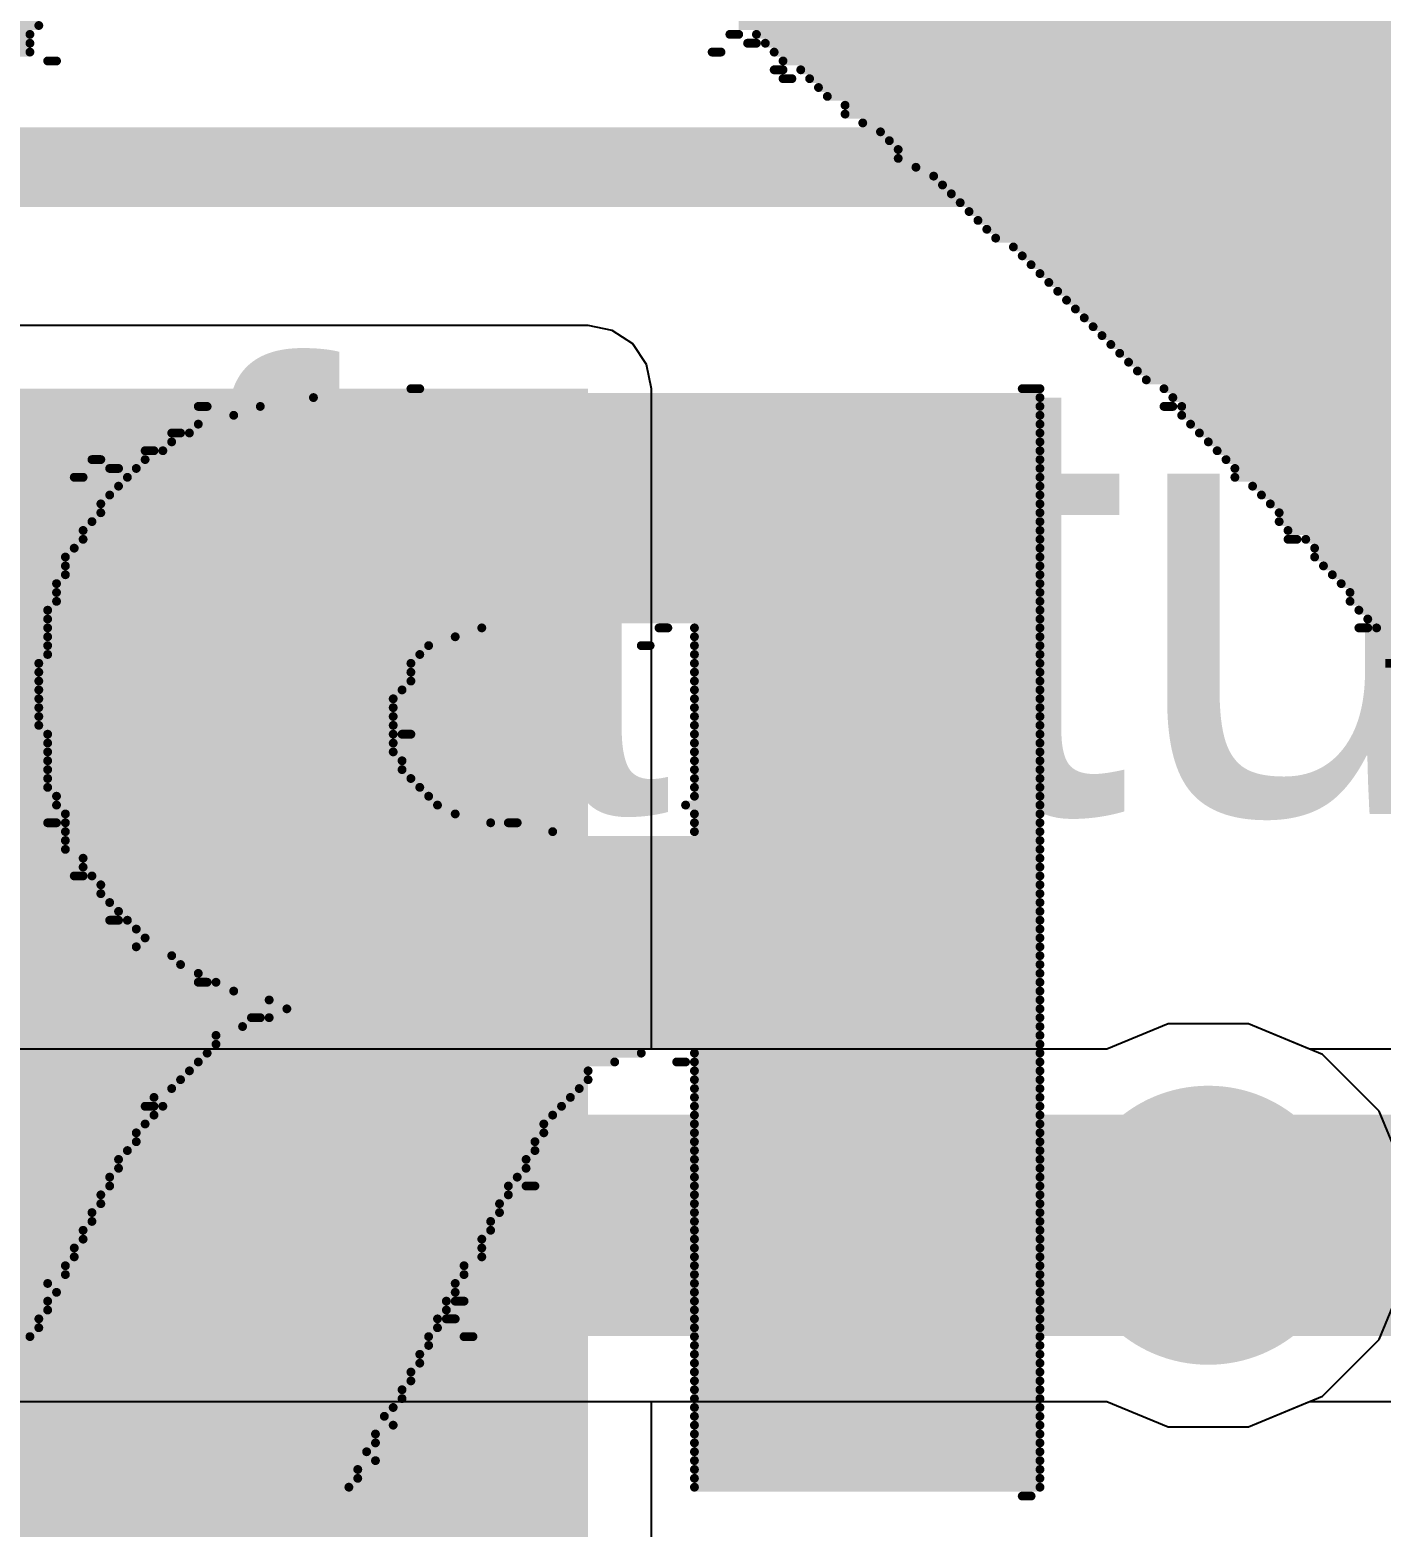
# Model space of a CAD drawing. Header units: millimetres. Extents: x -0.34 to 3.69, y -0.26 to 2.67.
# Drawn here: x 1.382 to 1.5345, y 0.1435 to 0.3125 of the extents above; entities that cross this region are included whole.
import ezdxf

# ---------------------------------------------------------------- set-up
doc = ezdxf.new("R2010")
doc.units = ezdxf.units.MM
doc.header["$MEASUREMENT"] = 0
for name, color, linetype in [('BottomLayer', 5, 'Continuous'), ('BottomOverlay', 54, 'Continuous'), ('TopLayer', 1, 'Continuous'), ('TopOverlay', 2, 'Continuous'), ('ViaHoleLayer', 16, 'Continuous')]:
    doc.layers.add(name, color=color, linetype=linetype)
doc.styles.add('Agency FB', font='', dxfattribs={"height": 0.2})
doc.styles.get('Agency FB').set_extended_font_data('Agency FB')

# ---------------------------------------------------------------- blocks, each defined once
blk = doc.blocks.new('LDL1117S33R_12')
at = {"layer": 'TopOverlay', "const_width": 0.005}
for points in [[(-0.12855, 0.07283), (0.13045, 0.07283)], [(0.13045, -0.07017), (0.13045, 0.07283)]]:
    blk.add_lwpolyline(points, dxfattribs=at)
at = {"layer": 'TopOverlay', "const_width": 0.0025}
blk.add_lwpolyline([(0.1292, 0.07283, 1), (0.1317, 0.07283, 1)], format="xyb", close=True, dxfattribs=at)
blk.add_lwpolyline([(0.1292, 0.07283, 1), (0.1317, 0.07283, 1)], format="xyb", close=True, dxfattribs=at)

msp = doc.modelspace()

# ---------------------------------------------------------------- hatches: boundary and pattern name
at = {"layer": 'BottomLayer'}
h = msp.add_hatch(color=5, dxfattribs=at)
edge = h.paths.add_edge_path()
edge.add_arc((1.515, 0.17757), 0.01575, 0, 360)
at = {"layer": 'TopLayer'}
msp.add_hatch(color=1, dxfattribs=at).paths.add_polyline_path([(1.16129, 0.097), (1.445, 0.097), (1.445, 0.272), (1.16129, 0.272)])
h = msp.add_hatch(color=1, dxfattribs=at)
edge = h.paths.add_edge_path()
edge.add_arc((1.515, 0.17757), 0.01575, 0, 360)
at = {"layer": 'ViaHoleLayer'}
h = msp.add_hatch(color=16, dxfattribs=at)
edge = h.paths.add_edge_path()
edge.add_arc((1.515, 0.17757), 0.00984, 0, 360)

# ---------------------------------------------------------------- linework, layer by layer
at = {"layer": 'BottomLayer'}
for p, q in [((1.51048, 0.20032), (1.50356, 0.19745)), ((1.51952, 0.20032), (1.51048, 0.20032)), ((1.52789, 0.19686), (1.51952, 0.20032)), ((1.50356, 0.19745), (1.01866, 0.19745)), ((1.53428, 0.19046), (1.52789, 0.19686)), ((1.53775, 0.1821), (1.53428, 0.19046)), ((1.53428, 0.16469), (1.53775, 0.17305)), ((1.52789, 0.15829), (1.53428, 0.16469)), ((1.01043, 0.15769), (1.50356, 0.15769)), ((1.50356, 0.15769), (1.51048, 0.15482)), ((1.51952, 0.15482), (1.52789, 0.15829)), ((1.51048, 0.15482), (1.51952, 0.15482))]:
    msp.add_line(p, q, dxfattribs=at)
at = {"layer": 'BottomLayer', "const_width": 0.025}
msp.add_lwpolyline([(1.01043, 0.17757), (1.515, 0.17757)], dxfattribs=at)
at = {"layer": 'BottomLayer', "const_width": 0.0125}
msp.add_lwpolyline([(1.50875, 0.17757, 1), (1.52125, 0.17757, 1)], format="xyb", close=True, dxfattribs=at)
at = {"layer": 'BottomOverlay', "const_width": 0.001}
for points in [[(1.36, 0.313), (1.383, 0.313)], [(1.462, 0.313), (1.585, 0.313)], [(1.36, 0.312), (1.382, 0.312)], [(1.36, 0.311), (1.382, 0.311)], [(1.461, 0.312), (1.462, 0.312)], [(1.463, 0.311), (1.464, 0.311)], [(1.464, 0.312), (1.586, 0.312)], [(1.465, 0.311), (1.588, 0.311)], [(1.359, 0.31), (1.382, 0.31)], [(1.384, 0.309), (1.385, 0.309)], [(1.459, 0.31), (1.46, 0.31)], [(1.466, 0.31), (1.589, 0.31)], [(1.467, 0.309), (1.589, 0.309)], [(1.466, 0.308), (1.467, 0.308)], [(1.469, 0.308), (1.589, 0.308)], [(1.467, 0.307), (1.468, 0.307)], [(1.47, 0.307), (1.59, 0.307)], [(1.471, 0.306), (1.591, 0.306)], [(1.472, 0.305), (1.593, 0.305)], [(1.474, 0.304), (1.594, 0.304)], [(1.474, 0.303), (1.594, 0.303)], [(1.476, 0.302), (1.595, 0.302)], [(1.478, 0.301), (1.596, 0.301)], [(1.479, 0.3), (1.598, 0.3)], [(1.48, 0.299), (1.598, 0.299)], [(1.48, 0.298), (1.599, 0.298)], [(1.482, 0.297), (1.6, 0.297)], [(1.484, 0.296), (1.601, 0.296)], [(1.485, 0.295), (1.602, 0.295)], [(1.486, 0.294), (1.603, 0.294)], [(1.487, 0.293), (1.604, 0.293)], [(1.488, 0.292), (1.606, 0.292)], [(1.489, 0.291), (1.606, 0.291)], [(1.49, 0.29), (1.606, 0.29)], [(1.491, 0.289), (1.607, 0.289)], [(1.493, 0.288), (1.608, 0.288)], [(1.494, 0.287), (1.609, 0.287)], [(1.495, 0.286), (1.61, 0.286)], [(1.496, 0.285), (1.612, 0.285)], [(1.497, 0.284), (1.613, 0.284)], [(1.498, 0.283), (1.613, 0.283)], [(1.499, 0.282), (1.614, 0.282)], [(1.5, 0.281), (1.614, 0.281)], [(1.501, 0.28), (1.615, 0.28)], [(1.502, 0.279), (1.616, 0.279)], [(1.503, 0.278), (1.617, 0.278)], [(1.504, 0.277), (1.617, 0.277)], [(1.505, 0.276), (1.618, 0.276)], [(1.506, 0.275), (1.62, 0.275)], [(1.507, 0.274), (1.619, 0.274)], [(1.425, 0.272), (1.426, 0.272)], [(1.494, 0.272), (1.496, 0.272)], [(1.508, 0.273), (1.62, 0.273)], [(1.51, 0.272), (1.621, 0.272)], [(1.401, 0.27), (1.402, 0.27)], [(1.408, 0.27), (1.496, 0.27)], [(1.414, 0.271), (1.496, 0.271)], [(1.51, 0.27), (1.511, 0.27)], [(1.511, 0.271), (1.622, 0.271)], [(1.512, 0.27), (1.622, 0.27)], [(1.405, 0.269), (1.496, 0.269)], [(1.512, 0.269), (1.623, 0.269)], [(1.398, 0.267), (1.399, 0.267)], [(1.4, 0.267), (1.496, 0.267)], [(1.401, 0.268), (1.496, 0.268)], [(1.513, 0.268), (1.624, 0.268)], [(1.514, 0.267), (1.624, 0.267)], [(1.395, 0.265), (1.396, 0.265)], [(1.397, 0.265), (1.496, 0.265)], [(1.398, 0.266), (1.496, 0.266)], [(1.515, 0.266), (1.624, 0.266)], [(1.516, 0.265), (1.625, 0.265)], [(1.389, 0.264), (1.39, 0.264)], [(1.395, 0.264), (1.496, 0.264)], [(1.517, 0.264), (1.625, 0.264)], [(1.387, 0.262), (1.388, 0.262)], [(1.391, 0.263), (1.392, 0.263)], [(1.393, 0.262), (1.496, 0.262)], [(1.394, 0.263), (1.496, 0.263)], [(1.518, 0.263), (1.625, 0.263)], [(1.518, 0.262), (1.73, 0.262)], [(1.391, 0.26), (1.496, 0.26)], [(1.392, 0.261), (1.496, 0.261)], [(1.52, 0.261), (1.73, 0.261)], [(1.521, 0.26), (1.731, 0.26)], [(1.39, 0.259), (1.496, 0.259)], [(1.522, 0.259), (1.731, 0.259)], [(1.389, 0.257), (1.496, 0.257)], [(1.39, 0.258), (1.496, 0.258)], [(1.523, 0.258), (1.731, 0.258)], [(1.523, 0.257), (1.731, 0.257)], [(1.388, 0.256), (1.496, 0.256)], [(1.388, 0.255), (1.496, 0.255)], [(1.524, 0.256), (1.731, 0.256)], [(1.524, 0.255), (1.525, 0.255)], [(1.526, 0.255), (1.731, 0.255)], [(1.387, 0.254), (1.496, 0.254)], [(1.527, 0.254), (1.731, 0.254)], [(1.386, 0.253), (1.496, 0.253)], [(1.386, 0.252), (1.496, 0.252)], [(1.527, 0.253), (1.731, 0.253)], [(1.528, 0.252), (1.731, 0.252)], [(1.385, 0.25), (1.496, 0.25)], [(1.386, 0.251), (1.496, 0.251)], [(1.529, 0.251), (1.731, 0.251)], [(1.53, 0.25), (1.732, 0.25)], [(1.385, 0.249), (1.496, 0.249)], [(1.385, 0.248), (1.496, 0.248)], [(1.531, 0.249), (1.732, 0.249)], [(1.531, 0.248), (1.732, 0.248)], [(1.384, 0.247), (1.496, 0.247)], [(1.532, 0.247), (1.732, 0.247)], [(1.384, 0.246), (1.496, 0.246)], [(1.384, 0.245), (1.433, 0.245)], [(1.453, 0.245), (1.454, 0.245)], [(1.457, 0.245), (1.496, 0.245)], [(1.532, 0.245), (1.533, 0.245)], [(1.533, 0.246), (1.732, 0.246)], [(1.534, 0.245), (1.732, 0.245)], [(1.384, 0.244), (1.43, 0.244)], [(1.384, 0.243), (1.427, 0.243)], [(1.451, 0.243), (1.452, 0.243)], [(1.457, 0.244), (1.496, 0.244)], [(1.457, 0.243), (1.496, 0.243)], [(1.535, 0.244), (1.732, 0.244)], [(1.384, 0.242), (1.426, 0.242)], [(1.457, 0.242), (1.496, 0.242)], [(1.383, 0.241), (1.425, 0.241)], [(1.383, 0.24), (1.425, 0.24)], [(1.457, 0.241), (1.496, 0.241)], [(1.457, 0.24), (1.496, 0.24)], [(1.535, 0.241), (1.536, 0.241)], [(1.383, 0.239), (1.425, 0.239)], [(1.383, 0.238), (1.424, 0.238)], [(1.457, 0.239), (1.496, 0.239)], [(1.457, 0.238), (1.496, 0.238)], [(1.383, 0.237), (1.423, 0.237)], [(1.457, 0.237), (1.496, 0.237)], [(1.383, 0.236), (1.423, 0.236)], [(1.383, 0.235), (1.423, 0.235)], [(1.457, 0.236), (1.496, 0.236)], [(1.457, 0.235), (1.496, 0.235)], [(1.383, 0.234), (1.423, 0.234)], [(1.384, 0.233), (1.423, 0.233)], [(1.424, 0.233), (1.425, 0.233)], [(1.457, 0.234), (1.496, 0.234)], [(1.457, 0.233), (1.496, 0.233)], [(1.384, 0.232), (1.423, 0.232)], [(1.457, 0.232), (1.496, 0.232)], [(1.384, 0.231), (1.423, 0.231)], [(1.384, 0.23), (1.424, 0.23)], [(1.457, 0.231), (1.496, 0.231)], [(1.457, 0.23), (1.496, 0.23)], [(1.384, 0.229), (1.424, 0.229)], [(1.384, 0.228), (1.425, 0.228)], [(1.457, 0.229), (1.496, 0.229)], [(1.457, 0.228), (1.496, 0.228)], [(1.384, 0.227), (1.426, 0.227)], [(1.385, 0.226), (1.427, 0.226)], [(1.457, 0.227), (1.496, 0.227)], [(1.457, 0.226), (1.496, 0.226)], [(1.385, 0.225), (1.428, 0.225)], [(1.456, 0.225), (1.496, 0.225)], [(1.384, 0.223), (1.385, 0.223)], [(1.386, 0.224), (1.43, 0.224)], [(1.386, 0.223), (1.434, 0.223)], [(1.436, 0.223), (1.437, 0.223)], [(1.457, 0.224), (1.496, 0.224)], [(1.457, 0.223), (1.496, 0.223)], [(1.386, 0.222), (1.441, 0.222)], [(1.386, 0.221), (1.496, 0.221)], [(1.457, 0.222), (1.496, 0.222)], [(1.386, 0.22), (1.496, 0.22)], [(1.388, 0.219), (1.496, 0.219)], [(1.388, 0.218), (1.496, 0.218)], [(1.387, 0.217), (1.388, 0.217)], [(1.389, 0.217), (1.496, 0.217)], [(1.39, 0.216), (1.496, 0.216)], [(1.39, 0.215), (1.496, 0.215)], [(1.391, 0.214), (1.496, 0.214)], [(1.392, 0.213), (1.496, 0.213)], [(1.391, 0.212), (1.392, 0.212)], [(1.393, 0.212), (1.496, 0.212)], [(1.394, 0.211), (1.496, 0.211)], [(1.395, 0.21), (1.496, 0.21)], [(1.394, 0.209), (1.496, 0.209)], [(1.398, 0.208), (1.496, 0.208)], [(1.399, 0.207), (1.496, 0.207)], [(1.401, 0.206), (1.496, 0.206)], [(1.401, 0.205), (1.402, 0.205)], [(1.403, 0.205), (1.496, 0.205)], [(1.405, 0.204), (1.496, 0.204)], [(1.409, 0.203), (1.496, 0.203)], [(1.407, 0.201), (1.408, 0.201)], [(1.409, 0.201), (1.496, 0.201)], [(1.411, 0.202), (1.496, 0.202)], [(1.403, 0.199), (1.496, 0.199)], [(1.406, 0.2), (1.496, 0.2)], [(1.403, 0.198), (1.496, 0.198)], [(1.401, 0.196), (1.448, 0.196)], [(1.402, 0.197), (1.451, 0.197)], [(1.455, 0.196), (1.456, 0.196)], [(1.457, 0.197), (1.496, 0.197)], [(1.457, 0.196), (1.496, 0.196)], [(1.399, 0.194), (1.445, 0.194)], [(1.4, 0.195), (1.445, 0.195)], [(1.457, 0.195), (1.496, 0.195)], [(1.457, 0.194), (1.496, 0.194)], [(1.398, 0.193), (1.444, 0.193)], [(1.457, 0.193), (1.496, 0.193)], [(1.395, 0.191), (1.396, 0.191)], [(1.396, 0.192), (1.443, 0.192)], [(1.397, 0.191), (1.442, 0.191)], [(1.457, 0.192), (1.496, 0.192)], [(1.457, 0.191), (1.496, 0.191)], [(1.395, 0.189), (1.44, 0.189)], [(1.396, 0.19), (1.441, 0.19)], [(1.457, 0.19), (1.496, 0.19)], [(1.457, 0.189), (1.496, 0.189)], [(1.394, 0.188), (1.44, 0.188)], [(1.457, 0.188), (1.496, 0.188)], [(1.393, 0.186), (1.439, 0.186)], [(1.394, 0.187), (1.439, 0.187)], [(1.457, 0.187), (1.496, 0.187)], [(1.457, 0.186), (1.496, 0.186)], [(1.392, 0.185), (1.438, 0.185)], [(1.392, 0.184), (1.438, 0.184)], [(1.457, 0.185), (1.496, 0.185)], [(1.457, 0.184), (1.496, 0.184)], [(1.391, 0.183), (1.437, 0.183)], [(1.457, 0.183), (1.496, 0.183)], [(1.39, 0.181), (1.436, 0.181)], [(1.391, 0.182), (1.436, 0.182)], [(1.438, 0.182), (1.439, 0.182)], [(1.457, 0.182), (1.496, 0.182)], [(1.457, 0.181), (1.496, 0.181)], [(1.389, 0.179), (1.435, 0.179)], [(1.39, 0.18), (1.435, 0.18)], [(1.457, 0.18), (1.496, 0.18)], [(1.457, 0.179), (1.496, 0.179)], [(1.388, 0.177), (1.434, 0.177)], [(1.389, 0.178), (1.434, 0.178)], [(1.457, 0.178), (1.496, 0.178)], [(1.457, 0.177), (1.496, 0.177)], [(1.388, 0.176), (1.433, 0.176)], [(1.457, 0.176), (1.496, 0.176)], [(1.387, 0.175), (1.433, 0.175)], [(1.387, 0.174), (1.433, 0.174)], [(1.457, 0.175), (1.496, 0.175)], [(1.457, 0.174), (1.496, 0.174)], [(1.386, 0.173), (1.431, 0.173)], [(1.386, 0.172), (1.431, 0.172)], [(1.457, 0.173), (1.496, 0.173)], [(1.457, 0.172), (1.496, 0.172)], [(1.384, 0.171), (1.43, 0.171)], [(1.457, 0.171), (1.496, 0.171)], [(1.384, 0.169), (1.429, 0.169)], [(1.385, 0.17), (1.43, 0.17)], [(1.43, 0.169), (1.431, 0.169)], [(1.457, 0.17), (1.496, 0.17)], [(1.457, 0.169), (1.496, 0.169)], [(1.383, 0.167), (1.428, 0.167)], [(1.384, 0.168), (1.429, 0.168)], [(1.429, 0.167), (1.43, 0.167)], [(1.457, 0.168), (1.496, 0.168)], [(1.457, 0.167), (1.496, 0.167)], [(1.383, 0.166), (1.428, 0.166)], [(1.457, 0.166), (1.496, 0.166)], [(1.381, 0.164), (1.427, 0.164)], [(1.382, 0.165), (1.427, 0.165)], [(1.431, 0.165), (1.432, 0.165)], [(1.457, 0.165), (1.496, 0.165)], [(1.457, 0.164), (1.496, 0.164)], [(1.381, 0.163), (1.426, 0.163)], [(1.381, 0.162), (1.426, 0.162)], [(1.457, 0.163), (1.496, 0.163)], [(1.457, 0.162), (1.496, 0.162)], [(1.38, 0.161), (1.425, 0.161)], [(1.457, 0.161), (1.496, 0.161)], [(1.379, 0.16), (1.425, 0.16)], [(1.379, 0.159), (1.424, 0.159)], [(1.457, 0.16), (1.496, 0.16)], [(1.457, 0.159), (1.496, 0.159)], [(1.378, 0.158), (1.424, 0.158)], [(1.378, 0.157), (1.423, 0.157)], [(1.457, 0.158), (1.496, 0.158)], [(1.457, 0.157), (1.496, 0.157)], [(1.376, 0.155), (1.423, 0.155)], [(1.377, 0.156), (1.422, 0.156)], [(1.457, 0.156), (1.496, 0.156)], [(1.457, 0.155), (1.496, 0.155)], [(1.376, 0.154), (1.421, 0.154)], [(1.457, 0.154), (1.496, 0.154)], [(1.375, 0.152), (1.42, 0.152)], [(1.376, 0.153), (1.421, 0.153)], [(1.457, 0.153), (1.496, 0.153)], [(1.457, 0.152), (1.496, 0.152)], [(1.374, 0.15), (1.419, 0.15)], [(1.375, 0.151), (1.421, 0.151)], [(1.457, 0.151), (1.496, 0.151)], [(1.457, 0.15), (1.496, 0.15)], [(1.374, 0.149), (1.419, 0.149)], [(1.457, 0.149), (1.496, 0.149)], [(1.374, 0.148), (1.418, 0.148)], [(1.457, 0.148), (1.496, 0.148)], [(1.494, 0.147), (1.495, 0.147)]]:
    msp.add_lwpolyline(points, dxfattribs=at)
at = {"layer": 'BottomOverlay', "const_width": 0.0005}
for points in [[(1.38275, 0.313, 1), (1.38325, 0.313, 1)], [(1.38175, 0.312, 1), (1.38225, 0.312, 1)], [(1.38175, 0.311, 1), (1.38225, 0.311, 1)], [(1.46075, 0.312, 1), (1.46125, 0.312, 1)], [(1.46175, 0.312, 1), (1.46225, 0.312, 1)], [(1.46275, 0.311, 1), (1.46325, 0.311, 1)], [(1.46375, 0.312, 1), (1.46425, 0.312, 1)], [(1.46375, 0.311, 1), (1.46425, 0.311, 1)], [(1.46475, 0.311, 1), (1.46525, 0.311, 1)], [(1.38175, 0.31, 1), (1.38225, 0.31, 1)], [(1.38375, 0.309, 1), (1.38425, 0.309, 1)], [(1.38475, 0.309, 1), (1.38525, 0.309, 1)], [(1.45875, 0.31, 1), (1.45925, 0.31, 1)], [(1.45975, 0.31, 1), (1.46025, 0.31, 1)], [(1.46575, 0.31, 1), (1.46625, 0.31, 1)], [(1.46675, 0.309, 1), (1.46725, 0.309, 1)], [(1.46575, 0.308, 1), (1.46625, 0.308, 1)], [(1.46675, 0.308, 1), (1.46725, 0.308, 1)], [(1.46875, 0.308, 1), (1.46925, 0.308, 1)], [(1.46675, 0.307, 1), (1.46725, 0.307, 1)], [(1.46775, 0.307, 1), (1.46825, 0.307, 1)], [(1.46975, 0.307, 1), (1.47025, 0.307, 1)], [(1.47075, 0.306, 1), (1.47125, 0.306, 1)], [(1.47175, 0.305, 1), (1.47225, 0.305, 1)], [(1.47375, 0.304, 1), (1.47425, 0.304, 1)], [(1.47375, 0.303, 1), (1.47425, 0.303, 1)], [(1.47575, 0.302, 1), (1.47625, 0.302, 1)], [(1.47775, 0.301, 1), (1.47825, 0.301, 1)], [(1.47875, 0.3, 1), (1.47925, 0.3, 1)], [(1.47975, 0.299, 1), (1.48025, 0.299, 1)], [(1.47975, 0.298, 1), (1.48025, 0.298, 1)], [(1.48175, 0.297, 1), (1.48225, 0.297, 1)], [(1.48375, 0.296, 1), (1.48425, 0.296, 1)], [(1.48475, 0.295, 1), (1.48525, 0.295, 1)], [(1.48575, 0.294, 1), (1.48625, 0.294, 1)], [(1.48675, 0.293, 1), (1.48725, 0.293, 1)], [(1.48775, 0.292, 1), (1.48825, 0.292, 1)], [(1.48875, 0.291, 1), (1.48925, 0.291, 1)], [(1.48975, 0.29, 1), (1.49025, 0.29, 1)], [(1.49075, 0.289, 1), (1.49125, 0.289, 1)], [(1.49275, 0.288, 1), (1.49325, 0.288, 1)], [(1.49375, 0.287, 1), (1.49425, 0.287, 1)], [(1.49475, 0.286, 1), (1.49525, 0.286, 1)], [(1.49575, 0.285, 1), (1.49625, 0.285, 1)], [(1.49675, 0.284, 1), (1.49725, 0.284, 1)], [(1.49775, 0.283, 1), (1.49825, 0.283, 1)], [(1.49875, 0.282, 1), (1.49925, 0.282, 1)], [(1.49975, 0.281, 1), (1.50025, 0.281, 1)], [(1.50075, 0.28, 1), (1.50125, 0.28, 1)], [(1.50175, 0.279, 1), (1.50225, 0.279, 1)], [(1.50275, 0.278, 1), (1.50325, 0.278, 1)], [(1.50375, 0.277, 1), (1.50425, 0.277, 1)], [(1.50475, 0.276, 1), (1.50525, 0.276, 1)], [(1.50575, 0.275, 1), (1.50625, 0.275, 1)], [(1.50675, 0.274, 1), (1.50725, 0.274, 1)], [(1.42475, 0.272, 1), (1.42525, 0.272, 1)], [(1.42575, 0.272, 1), (1.42625, 0.272, 1)], [(1.49375, 0.272, 1), (1.49425, 0.272, 1)], [(1.49575, 0.272, 1), (1.49625, 0.272, 1)], [(1.50775, 0.273, 1), (1.50825, 0.273, 1)], [(1.50975, 0.272, 1), (1.51025, 0.272, 1)], [(1.40075, 0.27, 1), (1.40125, 0.27, 1)], [(1.40175, 0.27, 1), (1.40225, 0.27, 1)], [(1.40775, 0.27, 1), (1.40825, 0.27, 1)], [(1.41375, 0.271, 1), (1.41425, 0.271, 1)], [(1.49575, 0.271, 1), (1.49625, 0.271, 1)], [(1.49575, 0.27, 1), (1.49625, 0.27, 1)], [(1.50975, 0.27, 1), (1.51025, 0.27, 1)], [(1.51075, 0.271, 1), (1.51125, 0.271, 1)], [(1.51075, 0.27, 1), (1.51125, 0.27, 1)], [(1.51175, 0.27, 1), (1.51225, 0.27, 1)], [(1.40475, 0.269, 1), (1.40525, 0.269, 1)], [(1.49575, 0.269, 1), (1.49625, 0.269, 1)], [(1.51175, 0.269, 1), (1.51225, 0.269, 1)], [(1.39775, 0.267, 1), (1.39825, 0.267, 1)], [(1.39875, 0.267, 1), (1.39925, 0.267, 1)], [(1.39975, 0.267, 1), (1.40025, 0.267, 1)], [(1.40075, 0.268, 1), (1.40125, 0.268, 1)], [(1.49575, 0.268, 1), (1.49625, 0.268, 1)], [(1.49575, 0.267, 1), (1.49625, 0.267, 1)], [(1.51275, 0.268, 1), (1.51325, 0.268, 1)], [(1.51375, 0.267, 1), (1.51425, 0.267, 1)], [(1.39475, 0.265, 1), (1.39525, 0.265, 1)], [(1.39575, 0.265, 1), (1.39625, 0.265, 1)], [(1.39675, 0.265, 1), (1.39725, 0.265, 1)], [(1.39775, 0.266, 1), (1.39825, 0.266, 1)], [(1.49575, 0.266, 1), (1.49625, 0.266, 1)], [(1.49575, 0.265, 1), (1.49625, 0.265, 1)], [(1.51475, 0.266, 1), (1.51525, 0.266, 1)], [(1.51575, 0.265, 1), (1.51625, 0.265, 1)], [(1.38875, 0.264, 1), (1.38925, 0.264, 1)], [(1.38975, 0.264, 1), (1.39025, 0.264, 1)], [(1.39475, 0.264, 1), (1.39525, 0.264, 1)], [(1.49575, 0.264, 1), (1.49625, 0.264, 1)], [(1.51675, 0.264, 1), (1.51725, 0.264, 1)], [(1.38675, 0.262, 1), (1.38725, 0.262, 1)], [(1.38775, 0.262, 1), (1.38825, 0.262, 1)], [(1.39075, 0.263, 1), (1.39125, 0.263, 1)], [(1.39175, 0.263, 1), (1.39225, 0.263, 1)], [(1.39275, 0.262, 1), (1.39325, 0.262, 1)], [(1.39375, 0.263, 1), (1.39425, 0.263, 1)], [(1.49575, 0.263, 1), (1.49625, 0.263, 1)], [(1.49575, 0.262, 1), (1.49625, 0.262, 1)], [(1.51775, 0.263, 1), (1.51825, 0.263, 1)], [(1.51775, 0.262, 1), (1.51825, 0.262, 1)], [(1.39075, 0.26, 1), (1.39125, 0.26, 1)], [(1.39175, 0.261, 1), (1.39225, 0.261, 1)], [(1.49575, 0.261, 1), (1.49625, 0.261, 1)], [(1.49575, 0.26, 1), (1.49625, 0.26, 1)], [(1.51975, 0.261, 1), (1.52025, 0.261, 1)], [(1.52075, 0.26, 1), (1.52125, 0.26, 1)], [(1.38975, 0.259, 1), (1.39025, 0.259, 1)], [(1.49575, 0.259, 1), (1.49625, 0.259, 1)], [(1.52175, 0.259, 1), (1.52225, 0.259, 1)], [(1.38875, 0.257, 1), (1.38925, 0.257, 1)], [(1.38975, 0.258, 1), (1.39025, 0.258, 1)], [(1.49575, 0.258, 1), (1.49625, 0.258, 1)], [(1.49575, 0.257, 1), (1.49625, 0.257, 1)], [(1.52275, 0.258, 1), (1.52325, 0.258, 1)], [(1.52275, 0.257, 1), (1.52325, 0.257, 1)], [(1.38775, 0.256, 1), (1.38825, 0.256, 1)], [(1.38775, 0.255, 1), (1.38825, 0.255, 1)], [(1.49575, 0.256, 1), (1.49625, 0.256, 1)], [(1.49575, 0.255, 1), (1.49625, 0.255, 1)], [(1.52375, 0.256, 1), (1.52425, 0.256, 1)], [(1.52375, 0.255, 1), (1.52425, 0.255, 1)], [(1.52475, 0.255, 1), (1.52525, 0.255, 1)], [(1.52575, 0.255, 1), (1.52625, 0.255, 1)], [(1.38675, 0.254, 1), (1.38725, 0.254, 1)], [(1.49575, 0.254, 1), (1.49625, 0.254, 1)], [(1.49575, 0.253, 1), (1.49625, 0.253, 1)], [(1.52675, 0.254, 1), (1.52725, 0.254, 1)], [(1.38575, 0.253, 1), (1.38625, 0.253, 1)], [(1.38575, 0.252, 1), (1.38625, 0.252, 1)], [(1.49575, 0.252, 1), (1.49625, 0.252, 1)], [(1.52675, 0.253, 1), (1.52725, 0.253, 1)], [(1.52775, 0.252, 1), (1.52825, 0.252, 1)], [(1.38475, 0.25, 1), (1.38525, 0.25, 1)], [(1.38575, 0.251, 1), (1.38625, 0.251, 1)], [(1.49575, 0.251, 1), (1.49625, 0.251, 1)], [(1.49575, 0.25, 1), (1.49625, 0.25, 1)], [(1.52875, 0.251, 1), (1.52925, 0.251, 1)], [(1.52975, 0.25, 1), (1.53025, 0.25, 1)], [(1.38475, 0.249, 1), (1.38525, 0.249, 1)], [(1.38475, 0.248, 1), (1.38525, 0.248, 1)], [(1.49575, 0.249, 1), (1.49625, 0.249, 1)], [(1.49575, 0.248, 1), (1.49625, 0.248, 1)], [(1.53075, 0.249, 1), (1.53125, 0.249, 1)], [(1.53075, 0.248, 1), (1.53125, 0.248, 1)], [(1.38375, 0.247, 1), (1.38425, 0.247, 1)], [(1.49575, 0.247, 1), (1.49625, 0.247, 1)], [(1.53175, 0.247, 1), (1.53225, 0.247, 1)], [(1.38375, 0.246, 1), (1.38425, 0.246, 1)], [(1.38375, 0.245, 1), (1.38425, 0.245, 1)], [(1.43275, 0.245, 1), (1.43325, 0.245, 1)], [(1.45275, 0.245, 1), (1.45325, 0.245, 1)], [(1.45375, 0.245, 1), (1.45425, 0.245, 1)], [(1.45675, 0.245, 1), (1.45725, 0.245, 1)], [(1.49575, 0.246, 1), (1.49625, 0.246, 1)], [(1.49575, 0.245, 1), (1.49625, 0.245, 1)], [(1.53175, 0.245, 1), (1.53225, 0.245, 1)], [(1.53275, 0.246, 1), (1.53325, 0.246, 1)], [(1.53275, 0.245, 1), (1.53325, 0.245, 1)], [(1.53375, 0.245, 1), (1.53425, 0.245, 1)], [(1.38375, 0.244, 1), (1.38425, 0.244, 1)], [(1.38375, 0.243, 1), (1.38425, 0.243, 1)], [(1.42675, 0.243, 1), (1.42725, 0.243, 1)], [(1.42975, 0.244, 1), (1.43025, 0.244, 1)], [(1.45075, 0.243, 1), (1.45125, 0.243, 1)], [(1.45175, 0.243, 1), (1.45225, 0.243, 1)], [(1.45675, 0.244, 1), (1.45725, 0.244, 1)], [(1.45675, 0.243, 1), (1.45725, 0.243, 1)], [(1.49575, 0.244, 1), (1.49625, 0.244, 1)], [(1.49575, 0.243, 1), (1.49625, 0.243, 1)], [(1.38375, 0.242, 1), (1.38425, 0.242, 1)], [(1.42575, 0.242, 1), (1.42625, 0.242, 1)], [(1.45675, 0.242, 1), (1.45725, 0.242, 1)], [(1.49575, 0.242, 1), (1.49625, 0.242, 1)], [(1.38275, 0.241, 1), (1.38325, 0.241, 1)], [(1.38275, 0.24, 1), (1.38325, 0.24, 1)], [(1.42475, 0.241, 1), (1.42525, 0.241, 1)], [(1.42475, 0.24, 1), (1.42525, 0.24, 1)], [(1.45675, 0.241, 1), (1.45725, 0.241, 1)], [(1.45675, 0.24, 1), (1.45725, 0.24, 1)], [(1.49575, 0.241, 1), (1.49625, 0.241, 1)], [(1.49575, 0.24, 1), (1.49625, 0.24, 1)], [(1.38275, 0.239, 1), (1.38325, 0.239, 1)], [(1.38275, 0.238, 1), (1.38325, 0.238, 1)], [(1.42375, 0.238, 1), (1.42425, 0.238, 1)], [(1.42475, 0.239, 1), (1.42525, 0.239, 1)], [(1.45675, 0.239, 1), (1.45725, 0.239, 1)], [(1.45675, 0.238, 1), (1.45725, 0.238, 1)], [(1.49575, 0.239, 1), (1.49625, 0.239, 1)], [(1.49575, 0.238, 1), (1.49625, 0.238, 1)], [(1.38275, 0.237, 1), (1.38325, 0.237, 1)], [(1.42275, 0.237, 1), (1.42325, 0.237, 1)], [(1.45675, 0.237, 1), (1.45725, 0.237, 1)], [(1.49575, 0.237, 1), (1.49625, 0.237, 1)], [(1.38275, 0.236, 1), (1.38325, 0.236, 1)], [(1.38275, 0.235, 1), (1.38325, 0.235, 1)], [(1.42275, 0.236, 1), (1.42325, 0.236, 1)], [(1.42275, 0.235, 1), (1.42325, 0.235, 1)], [(1.45675, 0.236, 1), (1.45725, 0.236, 1)], [(1.45675, 0.235, 1), (1.45725, 0.235, 1)], [(1.49575, 0.236, 1), (1.49625, 0.236, 1)], [(1.49575, 0.235, 1), (1.49625, 0.235, 1)], [(1.38275, 0.234, 1), (1.38325, 0.234, 1)], [(1.38375, 0.233, 1), (1.38425, 0.233, 1)], [(1.42275, 0.234, 1), (1.42325, 0.234, 1)], [(1.42275, 0.233, 1), (1.42325, 0.233, 1)], [(1.42375, 0.233, 1), (1.42425, 0.233, 1)], [(1.42475, 0.233, 1), (1.42525, 0.233, 1)], [(1.45675, 0.234, 1), (1.45725, 0.234, 1)], [(1.45675, 0.233, 1), (1.45725, 0.233, 1)], [(1.49575, 0.234, 1), (1.49625, 0.234, 1)], [(1.49575, 0.233, 1), (1.49625, 0.233, 1)], [(1.38375, 0.232, 1), (1.38425, 0.232, 1)], [(1.42275, 0.232, 1), (1.42325, 0.232, 1)], [(1.45675, 0.232, 1), (1.45725, 0.232, 1)], [(1.49575, 0.232, 1), (1.49625, 0.232, 1)], [(1.38375, 0.231, 1), (1.38425, 0.231, 1)], [(1.38375, 0.23, 1), (1.38425, 0.23, 1)], [(1.42275, 0.231, 1), (1.42325, 0.231, 1)], [(1.42375, 0.23, 1), (1.42425, 0.23, 1)], [(1.45675, 0.231, 1), (1.45725, 0.231, 1)], [(1.45675, 0.23, 1), (1.45725, 0.23, 1)], [(1.49575, 0.231, 1), (1.49625, 0.231, 1)], [(1.49575, 0.23, 1), (1.49625, 0.23, 1)], [(1.38375, 0.229, 1), (1.38425, 0.229, 1)], [(1.38375, 0.228, 1), (1.38425, 0.228, 1)], [(1.42375, 0.229, 1), (1.42425, 0.229, 1)], [(1.42475, 0.228, 1), (1.42525, 0.228, 1)], [(1.45675, 0.229, 1), (1.45725, 0.229, 1)], [(1.45675, 0.228, 1), (1.45725, 0.228, 1)], [(1.49575, 0.229, 1), (1.49625, 0.229, 1)], [(1.49575, 0.228, 1), (1.49625, 0.228, 1)], [(1.38375, 0.227, 1), (1.38425, 0.227, 1)], [(1.38475, 0.226, 1), (1.38525, 0.226, 1)], [(1.42575, 0.227, 1), (1.42625, 0.227, 1)], [(1.42675, 0.226, 1), (1.42725, 0.226, 1)], [(1.45675, 0.227, 1), (1.45725, 0.227, 1)], [(1.45675, 0.226, 1), (1.45725, 0.226, 1)], [(1.49575, 0.227, 1), (1.49625, 0.227, 1)], [(1.49575, 0.226, 1), (1.49625, 0.226, 1)], [(1.38475, 0.225, 1), (1.38525, 0.225, 1)], [(1.42775, 0.225, 1), (1.42825, 0.225, 1)], [(1.45575, 0.225, 1), (1.45625, 0.225, 1)], [(1.49575, 0.225, 1), (1.49625, 0.225, 1)], [(1.38375, 0.223, 1), (1.38425, 0.223, 1)], [(1.38475, 0.223, 1), (1.38525, 0.223, 1)], [(1.38575, 0.224, 1), (1.38625, 0.224, 1)], [(1.38575, 0.223, 1), (1.38625, 0.223, 1)], [(1.42975, 0.224, 1), (1.43025, 0.224, 1)], [(1.43375, 0.223, 1), (1.43425, 0.223, 1)], [(1.43575, 0.223, 1), (1.43625, 0.223, 1)], [(1.43675, 0.223, 1), (1.43725, 0.223, 1)], [(1.45675, 0.224, 1), (1.45725, 0.224, 1)], [(1.45675, 0.223, 1), (1.45725, 0.223, 1)], [(1.49575, 0.224, 1), (1.49625, 0.224, 1)], [(1.49575, 0.223, 1), (1.49625, 0.223, 1)], [(1.38575, 0.222, 1), (1.38625, 0.222, 1)], [(1.38575, 0.221, 1), (1.38625, 0.221, 1)], [(1.44075, 0.222, 1), (1.44125, 0.222, 1)], [(1.45675, 0.222, 1), (1.45725, 0.222, 1)], [(1.49575, 0.222, 1), (1.49625, 0.222, 1)], [(1.49575, 0.221, 1), (1.49625, 0.221, 1)], [(1.38575, 0.22, 1), (1.38625, 0.22, 1)], [(1.49575, 0.22, 1), (1.49625, 0.22, 1)], [(1.38775, 0.219, 1), (1.38825, 0.219, 1)], [(1.38775, 0.218, 1), (1.38825, 0.218, 1)], [(1.49575, 0.219, 1), (1.49625, 0.219, 1)], [(1.49575, 0.218, 1), (1.49625, 0.218, 1)], [(1.38675, 0.217, 1), (1.38725, 0.217, 1)], [(1.38775, 0.217, 1), (1.38825, 0.217, 1)], [(1.38875, 0.217, 1), (1.38925, 0.217, 1)], [(1.38975, 0.216, 1), (1.39025, 0.216, 1)], [(1.49575, 0.217, 1), (1.49625, 0.217, 1)], [(1.49575, 0.216, 1), (1.49625, 0.216, 1)], [(1.38975, 0.215, 1), (1.39025, 0.215, 1)], [(1.49575, 0.215, 1), (1.49625, 0.215, 1)], [(1.39075, 0.214, 1), (1.39125, 0.214, 1)], [(1.39175, 0.213, 1), (1.39225, 0.213, 1)], [(1.49575, 0.214, 1), (1.49625, 0.214, 1)], [(1.49575, 0.213, 1), (1.49625, 0.213, 1)], [(1.39075, 0.212, 1), (1.39125, 0.212, 1)], [(1.39175, 0.212, 1), (1.39225, 0.212, 1)], [(1.39275, 0.212, 1), (1.39325, 0.212, 1)], [(1.39375, 0.211, 1), (1.39425, 0.211, 1)], [(1.49575, 0.212, 1), (1.49625, 0.212, 1)], [(1.49575, 0.211, 1), (1.49625, 0.211, 1)], [(1.39475, 0.21, 1), (1.39525, 0.21, 1)], [(1.49575, 0.21, 1), (1.49625, 0.21, 1)], [(1.39375, 0.209, 1), (1.39425, 0.209, 1)], [(1.39775, 0.208, 1), (1.39825, 0.208, 1)], [(1.49575, 0.209, 1), (1.49625, 0.209, 1)], [(1.49575, 0.208, 1), (1.49625, 0.208, 1)], [(1.39875, 0.207, 1), (1.39925, 0.207, 1)], [(1.40075, 0.206, 1), (1.40125, 0.206, 1)], [(1.49575, 0.207, 1), (1.49625, 0.207, 1)], [(1.49575, 0.206, 1), (1.49625, 0.206, 1)], [(1.40075, 0.205, 1), (1.40125, 0.205, 1)], [(1.40175, 0.205, 1), (1.40225, 0.205, 1)], [(1.40275, 0.205, 1), (1.40325, 0.205, 1)], [(1.40475, 0.204, 1), (1.40525, 0.204, 1)], [(1.49575, 0.205, 1), (1.49625, 0.205, 1)], [(1.49575, 0.204, 1), (1.49625, 0.204, 1)], [(1.40875, 0.203, 1), (1.40925, 0.203, 1)], [(1.49575, 0.203, 1), (1.49625, 0.203, 1)], [(1.40675, 0.201, 1), (1.40725, 0.201, 1)], [(1.40775, 0.201, 1), (1.40825, 0.201, 1)], [(1.40875, 0.201, 1), (1.40925, 0.201, 1)], [(1.41075, 0.202, 1), (1.41125, 0.202, 1)], [(1.49575, 0.202, 1), (1.49625, 0.202, 1)], [(1.49575, 0.201, 1), (1.49625, 0.201, 1)], [(1.40275, 0.199, 1), (1.40325, 0.199, 1)], [(1.40575, 0.2, 1), (1.40625, 0.2, 1)], [(1.49575, 0.2, 1), (1.49625, 0.2, 1)], [(1.49575, 0.199, 1), (1.49625, 0.199, 1)], [(1.40275, 0.198, 1), (1.40325, 0.198, 1)], [(1.49575, 0.198, 1), (1.49625, 0.198, 1)], [(1.40075, 0.196, 1), (1.40125, 0.196, 1)], [(1.40175, 0.197, 1), (1.40225, 0.197, 1)], [(1.44775, 0.196, 1), (1.44825, 0.196, 1)], [(1.45075, 0.197, 1), (1.45125, 0.197, 1)], [(1.45475, 0.196, 1), (1.45525, 0.196, 1)], [(1.45575, 0.196, 1), (1.45625, 0.196, 1)], [(1.45675, 0.197, 1), (1.45725, 0.197, 1)], [(1.45675, 0.196, 1), (1.45725, 0.196, 1)], [(1.49575, 0.197, 1), (1.49625, 0.197, 1)], [(1.49575, 0.196, 1), (1.49625, 0.196, 1)], [(1.39875, 0.194, 1), (1.39925, 0.194, 1)], [(1.39975, 0.195, 1), (1.40025, 0.195, 1)], [(1.44475, 0.195, 1), (1.44525, 0.195, 1)], [(1.44475, 0.194, 1), (1.44525, 0.194, 1)], [(1.45675, 0.195, 1), (1.45725, 0.195, 1)], [(1.45675, 0.194, 1), (1.45725, 0.194, 1)], [(1.49575, 0.195, 1), (1.49625, 0.195, 1)], [(1.49575, 0.194, 1), (1.49625, 0.194, 1)], [(1.39775, 0.193, 1), (1.39825, 0.193, 1)], [(1.44375, 0.193, 1), (1.44425, 0.193, 1)], [(1.45675, 0.193, 1), (1.45725, 0.193, 1)], [(1.49575, 0.193, 1), (1.49625, 0.193, 1)], [(1.39475, 0.191, 1), (1.39525, 0.191, 1)], [(1.39575, 0.192, 1), (1.39625, 0.192, 1)], [(1.39575, 0.191, 1), (1.39625, 0.191, 1)], [(1.39675, 0.191, 1), (1.39725, 0.191, 1)], [(1.44175, 0.191, 1), (1.44225, 0.191, 1)], [(1.44275, 0.192, 1), (1.44325, 0.192, 1)], [(1.45675, 0.192, 1), (1.45725, 0.192, 1)], [(1.45675, 0.191, 1), (1.45725, 0.191, 1)], [(1.49575, 0.192, 1), (1.49625, 0.192, 1)], [(1.49575, 0.191, 1), (1.49625, 0.191, 1)], [(1.39475, 0.189, 1), (1.39525, 0.189, 1)], [(1.39575, 0.19, 1), (1.39625, 0.19, 1)], [(1.43975, 0.189, 1), (1.44025, 0.189, 1)], [(1.44075, 0.19, 1), (1.44125, 0.19, 1)], [(1.45675, 0.19, 1), (1.45725, 0.19, 1)], [(1.45675, 0.189, 1), (1.45725, 0.189, 1)], [(1.49575, 0.19, 1), (1.49625, 0.19, 1)], [(1.49575, 0.189, 1), (1.49625, 0.189, 1)], [(1.39375, 0.188, 1), (1.39425, 0.188, 1)], [(1.43975, 0.188, 1), (1.44025, 0.188, 1)], [(1.45675, 0.188, 1), (1.45725, 0.188, 1)], [(1.49575, 0.188, 1), (1.49625, 0.188, 1)], [(1.39275, 0.186, 1), (1.39325, 0.186, 1)], [(1.39375, 0.187, 1), (1.39425, 0.187, 1)], [(1.43875, 0.187, 1), (1.43925, 0.187, 1)], [(1.43875, 0.186, 1), (1.43925, 0.186, 1)], [(1.45675, 0.187, 1), (1.45725, 0.187, 1)], [(1.45675, 0.186, 1), (1.45725, 0.186, 1)], [(1.49575, 0.187, 1), (1.49625, 0.187, 1)], [(1.49575, 0.186, 1), (1.49625, 0.186, 1)], [(1.39175, 0.185, 1), (1.39225, 0.185, 1)], [(1.39175, 0.184, 1), (1.39225, 0.184, 1)], [(1.43775, 0.185, 1), (1.43825, 0.185, 1)], [(1.43775, 0.184, 1), (1.43825, 0.184, 1)], [(1.45675, 0.185, 1), (1.45725, 0.185, 1)], [(1.45675, 0.184, 1), (1.45725, 0.184, 1)], [(1.49575, 0.185, 1), (1.49625, 0.185, 1)], [(1.49575, 0.184, 1), (1.49625, 0.184, 1)], [(1.39075, 0.183, 1), (1.39125, 0.183, 1)], [(1.43675, 0.183, 1), (1.43725, 0.183, 1)], [(1.45675, 0.183, 1), (1.45725, 0.183, 1)], [(1.49575, 0.183, 1), (1.49625, 0.183, 1)], [(1.38975, 0.181, 1), (1.39025, 0.181, 1)], [(1.39075, 0.182, 1), (1.39125, 0.182, 1)], [(1.43575, 0.182, 1), (1.43625, 0.182, 1)], [(1.43575, 0.181, 1), (1.43625, 0.181, 1)], [(1.43775, 0.182, 1), (1.43825, 0.182, 1)], [(1.43875, 0.182, 1), (1.43925, 0.182, 1)], [(1.45675, 0.182, 1), (1.45725, 0.182, 1)], [(1.45675, 0.181, 1), (1.45725, 0.181, 1)], [(1.49575, 0.182, 1), (1.49625, 0.182, 1)], [(1.49575, 0.181, 1), (1.49625, 0.181, 1)], [(1.38875, 0.179, 1), (1.38925, 0.179, 1)], [(1.38975, 0.18, 1), (1.39025, 0.18, 1)], [(1.43475, 0.18, 1), (1.43525, 0.18, 1)], [(1.43475, 0.179, 1), (1.43525, 0.179, 1)], [(1.45675, 0.18, 1), (1.45725, 0.18, 1)], [(1.45675, 0.179, 1), (1.45725, 0.179, 1)], [(1.49575, 0.18, 1), (1.49625, 0.18, 1)], [(1.49575, 0.179, 1), (1.49625, 0.179, 1)], [(1.38775, 0.177, 1), (1.38825, 0.177, 1)], [(1.38875, 0.178, 1), (1.38925, 0.178, 1)], [(1.43375, 0.178, 1), (1.43425, 0.178, 1)], [(1.43375, 0.177, 1), (1.43425, 0.177, 1)], [(1.45675, 0.178, 1), (1.45725, 0.178, 1)], [(1.45675, 0.177, 1), (1.45725, 0.177, 1)], [(1.49575, 0.178, 1), (1.49625, 0.178, 1)], [(1.49575, 0.177, 1), (1.49625, 0.177, 1)], [(1.38775, 0.176, 1), (1.38825, 0.176, 1)], [(1.43275, 0.176, 1), (1.43325, 0.176, 1)], [(1.45675, 0.176, 1), (1.45725, 0.176, 1)], [(1.49575, 0.176, 1), (1.49625, 0.176, 1)], [(1.38675, 0.175, 1), (1.38725, 0.175, 1)], [(1.38675, 0.174, 1), (1.38725, 0.174, 1)], [(1.43275, 0.175, 1), (1.43325, 0.175, 1)], [(1.43275, 0.174, 1), (1.43325, 0.174, 1)], [(1.45675, 0.175, 1), (1.45725, 0.175, 1)], [(1.45675, 0.174, 1), (1.45725, 0.174, 1)], [(1.49575, 0.175, 1), (1.49625, 0.175, 1)], [(1.49575, 0.174, 1), (1.49625, 0.174, 1)], [(1.38575, 0.173, 1), (1.38625, 0.173, 1)], [(1.38575, 0.172, 1), (1.38625, 0.172, 1)], [(1.43075, 0.173, 1), (1.43125, 0.173, 1)], [(1.43075, 0.172, 1), (1.43125, 0.172, 1)], [(1.45675, 0.173, 1), (1.45725, 0.173, 1)], [(1.45675, 0.172, 1), (1.45725, 0.172, 1)], [(1.49575, 0.173, 1), (1.49625, 0.173, 1)], [(1.49575, 0.172, 1), (1.49625, 0.172, 1)], [(1.38375, 0.171, 1), (1.38425, 0.171, 1)], [(1.42975, 0.171, 1), (1.43025, 0.171, 1)], [(1.45675, 0.171, 1), (1.45725, 0.171, 1)], [(1.49575, 0.171, 1), (1.49625, 0.171, 1)], [(1.38375, 0.169, 1), (1.38425, 0.169, 1)], [(1.38475, 0.17, 1), (1.38525, 0.17, 1)], [(1.42875, 0.169, 1), (1.42925, 0.169, 1)], [(1.42975, 0.17, 1), (1.43025, 0.17, 1)], [(1.42975, 0.169, 1), (1.43025, 0.169, 1)], [(1.43075, 0.169, 1), (1.43125, 0.169, 1)], [(1.45675, 0.17, 1), (1.45725, 0.17, 1)], [(1.45675, 0.169, 1), (1.45725, 0.169, 1)], [(1.49575, 0.17, 1), (1.49625, 0.17, 1)], [(1.49575, 0.169, 1), (1.49625, 0.169, 1)], [(1.38275, 0.167, 1), (1.38325, 0.167, 1)], [(1.38375, 0.168, 1), (1.38425, 0.168, 1)], [(1.42775, 0.167, 1), (1.42825, 0.167, 1)], [(1.42875, 0.168, 1), (1.42925, 0.168, 1)], [(1.42875, 0.167, 1), (1.42925, 0.167, 1)], [(1.42975, 0.167, 1), (1.43025, 0.167, 1)], [(1.45675, 0.168, 1), (1.45725, 0.168, 1)], [(1.45675, 0.167, 1), (1.45725, 0.167, 1)], [(1.49575, 0.168, 1), (1.49625, 0.168, 1)], [(1.49575, 0.167, 1), (1.49625, 0.167, 1)], [(1.38275, 0.166, 1), (1.38325, 0.166, 1)], [(1.42775, 0.166, 1), (1.42825, 0.166, 1)], [(1.45675, 0.166, 1), (1.45725, 0.166, 1)], [(1.49575, 0.166, 1), (1.49625, 0.166, 1)], [(1.38175, 0.165, 1), (1.38225, 0.165, 1)], [(1.42675, 0.165, 1), (1.42725, 0.165, 1)], [(1.42675, 0.164, 1), (1.42725, 0.164, 1)], [(1.43075, 0.165, 1), (1.43125, 0.165, 1)], [(1.43175, 0.165, 1), (1.43225, 0.165, 1)], [(1.45675, 0.165, 1), (1.45725, 0.165, 1)], [(1.45675, 0.164, 1), (1.45725, 0.164, 1)], [(1.49575, 0.165, 1), (1.49625, 0.165, 1)], [(1.49575, 0.164, 1), (1.49625, 0.164, 1)], [(1.42575, 0.163, 1), (1.42625, 0.163, 1)], [(1.42575, 0.162, 1), (1.42625, 0.162, 1)], [(1.45675, 0.163, 1), (1.45725, 0.163, 1)], [(1.45675, 0.162, 1), (1.45725, 0.162, 1)], [(1.49575, 0.163, 1), (1.49625, 0.163, 1)], [(1.49575, 0.162, 1), (1.49625, 0.162, 1)], [(1.42475, 0.161, 1), (1.42525, 0.161, 1)], [(1.45675, 0.161, 1), (1.45725, 0.161, 1)], [(1.49575, 0.161, 1), (1.49625, 0.161, 1)], [(1.42375, 0.159, 1), (1.42425, 0.159, 1)], [(1.42475, 0.16, 1), (1.42525, 0.16, 1)], [(1.45675, 0.16, 1), (1.45725, 0.16, 1)], [(1.45675, 0.159, 1), (1.45725, 0.159, 1)], [(1.49575, 0.16, 1), (1.49625, 0.16, 1)], [(1.49575, 0.159, 1), (1.49625, 0.159, 1)], [(1.42275, 0.157, 1), (1.42325, 0.157, 1)], [(1.42375, 0.158, 1), (1.42425, 0.158, 1)], [(1.45675, 0.158, 1), (1.45725, 0.158, 1)], [(1.45675, 0.157, 1), (1.45725, 0.157, 1)], [(1.49575, 0.158, 1), (1.49625, 0.158, 1)], [(1.49575, 0.157, 1), (1.49625, 0.157, 1)], [(1.42175, 0.156, 1), (1.42225, 0.156, 1)], [(1.42275, 0.155, 1), (1.42325, 0.155, 1)], [(1.45675, 0.156, 1), (1.45725, 0.156, 1)], [(1.45675, 0.155, 1), (1.45725, 0.155, 1)], [(1.49575, 0.156, 1), (1.49625, 0.156, 1)], [(1.49575, 0.155, 1), (1.49625, 0.155, 1)], [(1.42075, 0.154, 1), (1.42125, 0.154, 1)], [(1.45675, 0.154, 1), (1.45725, 0.154, 1)], [(1.49575, 0.154, 1), (1.49625, 0.154, 1)], [(1.41975, 0.152, 1), (1.42025, 0.152, 1)], [(1.42075, 0.153, 1), (1.42125, 0.153, 1)], [(1.45675, 0.153, 1), (1.45725, 0.153, 1)], [(1.45675, 0.152, 1), (1.45725, 0.152, 1)], [(1.49575, 0.153, 1), (1.49625, 0.153, 1)], [(1.49575, 0.152, 1), (1.49625, 0.152, 1)], [(1.41875, 0.15, 1), (1.41925, 0.15, 1)], [(1.42075, 0.151, 1), (1.42125, 0.151, 1)], [(1.45675, 0.151, 1), (1.45725, 0.151, 1)], [(1.45675, 0.15, 1), (1.45725, 0.15, 1)], [(1.49575, 0.151, 1), (1.49625, 0.151, 1)], [(1.49575, 0.15, 1), (1.49625, 0.15, 1)], [(1.41875, 0.149, 1), (1.41925, 0.149, 1)], [(1.45675, 0.149, 1), (1.45725, 0.149, 1)], [(1.49575, 0.149, 1), (1.49625, 0.149, 1)], [(1.41775, 0.148, 1), (1.41825, 0.148, 1)], [(1.45675, 0.148, 1), (1.45725, 0.148, 1)], [(1.49375, 0.147, 1), (1.49425, 0.147, 1)], [(1.49475, 0.147, 1), (1.49525, 0.147, 1)], [(1.49575, 0.148, 1), (1.49625, 0.148, 1)]]:
    msp.add_lwpolyline(points, format="xyb", close=True, dxfattribs=at)
at = {"layer": 'TopLayer'}
for p, q in [((1.445, 0.27914), (1.16129, 0.27914)), ((1.44773, 0.27859), (1.445, 0.27914)), ((1.45005, 0.27705), (1.44773, 0.27859)), ((1.45159, 0.27473), (1.45005, 0.27705)), ((1.45214, 0.272), (1.45159, 0.27473)), ((1.45214, 0.19745), (1.45214, 0.272)), ((1.51048, 0.20032), (1.50356, 0.19745)), ((1.51952, 0.20032), (1.51048, 0.20032)), ((1.52644, 0.19745), (1.51952, 0.20032)), ((1.50356, 0.19745), (1.45214, 0.19745)), ((2.09173, 0.19745), (1.52644, 0.19745)), ((1.45214, 0.097), (1.45214, 0.15769)), ((1.45214, 0.15769), (1.50356, 0.15769)), ((1.50356, 0.15769), (1.51048, 0.15482)), ((1.51952, 0.15482), (1.52644, 0.15769)), ((1.52644, 0.15769), (2.08419, 0.15769)), ((1.51048, 0.15482), (1.51952, 0.15482))]:
    msp.add_line(p, q, dxfattribs=at)
at = {"layer": 'TopLayer', "const_width": 0.025}
for points in [[(1.31007, 0.17757), (1.515, 0.17757)], [(1.515, 0.17757), (2.09243, 0.17757)]]:
    msp.add_lwpolyline(points, dxfattribs=at)
at = {"layer": 'TopLayer', "const_width": 0.0125}
msp.add_lwpolyline([(1.50875, 0.17757, 1), (1.52125, 0.17757, 1)], format="xyb", close=True, dxfattribs=at)
msp.add_lwpolyline([(1.50875, 0.17757, 1), (1.52125, 0.17757, 1)], format="xyb", close=True, dxfattribs=at)
at = {"layer": 'TopOverlay', "const_width": 0.003}
for points in [[(0.985, 0.3), (1.624, 0.3)], [(0.985, 0.297), (1.63, 0.297)], [(0.985, 0.294), (1.633, 0.294)]]:
    msp.add_lwpolyline(points, dxfattribs=at)

# ---------------------------------------------------------------- block references
msp.add_blockref('LDL1117S33R_12', (1.301, 0.078))

# ---------------------------------------------------------------- texts
at = {"layer": 'TopOverlay', "style": 'Agency FB'}
msp.add_text('Manufacturing Security Solutions for the Self Storage Industry', height=0.05, rotation=360, dxfattribs=at).set_placement((1.231, 0.224))

doc.saveas('drawing.dxf')
